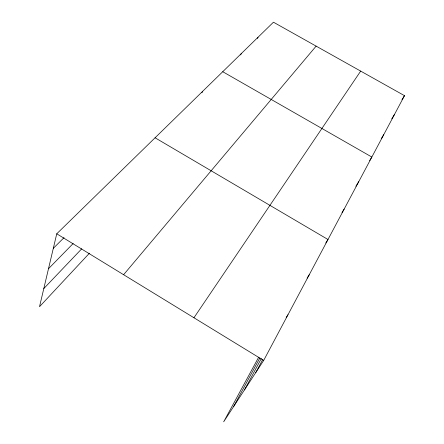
<?xml version="1.0" encoding="UTF-8"?>
<svg xmlns="http://www.w3.org/2000/svg" width="444" height="444" viewBox="0 0 444 444"><rect width="100%" height="100%" fill="white"/><g stroke="black" fill="none" stroke-linecap="round" stroke-linejoin="round"><path stroke-width="0.67" d="M258.669 357.192L223.676 421.8L263.675 360.439L404.484 95.66L273.449 22.2L56.749 233.794L39.516 306.71L89.433 253.202M201.987 92.774L202.447 91.525M240.687 54.945L241.186 53.702M257.498 38.545L258.019 37.263M255.689 372.694L262.826 359.318M244.461 389.915L261.344 358.463M233.6 406.576L259.868 357.881M401.975 99.745L404.484 95.66M391.786 118.826L394.572 114.302M381.241 138.717L383.733 134.676M369.652 160.573L371.839 157.043L222.744 71.712M355.883 186.264L358.724 181.707M342.013 212.51L344.189 209.041M325.774 243.012L327.988 239.505L155.073 137.784M307.093 278.138L309.235 274.764M286.169 317.549L287.978 314.741M193.945 317.76L360.678 71.101M123.604 274.708L316.128 46.126M43.801 288.572L81.74 248.79M48.485 268.753L73.155 243.517M53.319 248.313L64.03 237.645M56.749 233.794L263.675 360.439"/></g></svg>
